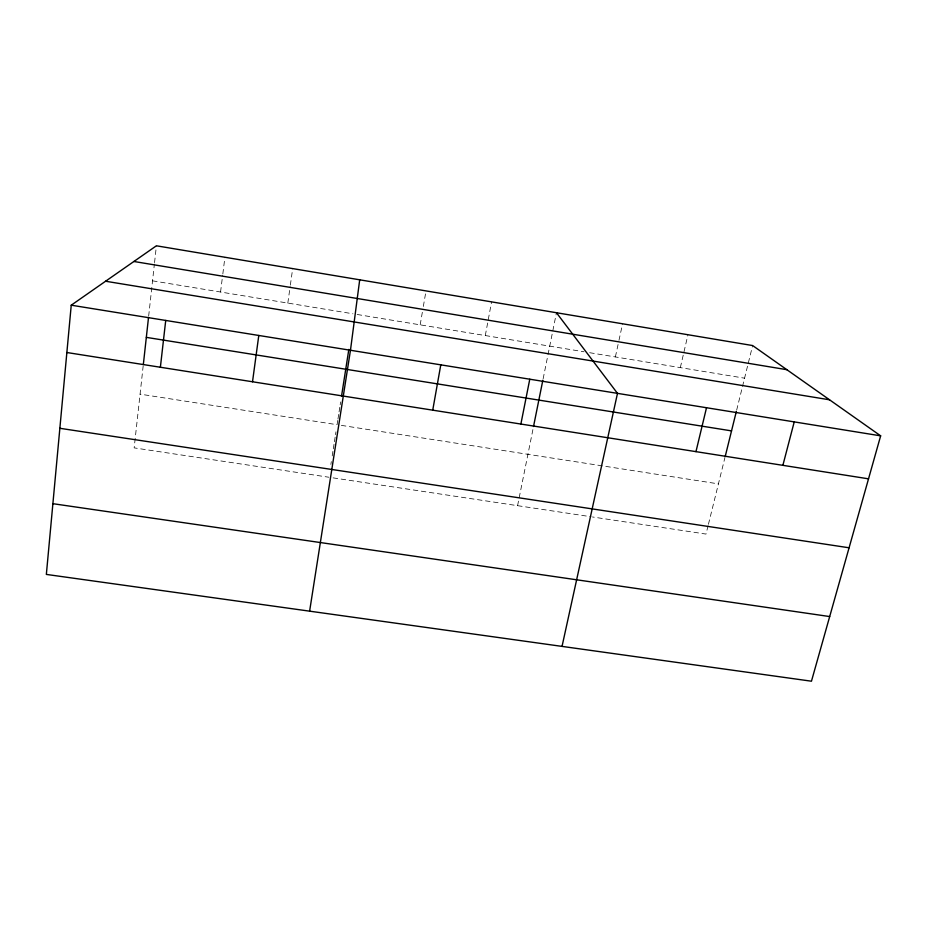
<?xml version="1.0" encoding="UTF-8"?>
<svg xmlns="http://www.w3.org/2000/svg" width="927" height="927" viewBox="0 0 927 927"><rect width="100%" height="100%" fill="white"/><g stroke="black" fill="none" stroke-linecap="round" stroke-linejoin="round"><path stroke-width="0.7" stroke-dasharray="4.63 3.48" d="M143.198 365.759L134.16 447.88L328.876 477.231M148.656 316.177L154.392 264.021M154.554 262.619L156.396 245.794M220.556 292.017L222.654 275.331M222.828 273.94L224.913 257.266M287.822 303.083L290.151 286.524M290.348 285.145L292.677 268.598M330.869 464.45L331.31 461.611M332.202 455.933L333.083 450.255M333.303 448.842L334.195 443.164M334.415 441.739L335.307 436.061M335.528 434.647L335.968 431.808M337.741 420.441L337.08 424.705L140.07 394.149M337.961 419.016L338.853 413.326M339.073 411.901L339.966 406.211M340.186 404.798L340.626 401.947M420.186 324.844L422.364 312.121M423.338 306.455L426.003 290.904M485.296 335.551L491.577 301.878M517.579 505.678L533.245 427.903M543.141 378.795L547.718 356.084M548.008 354.659L556.455 312.723M615.377 356.941L618.668 341.739M618.969 340.36L622.562 323.79M680.325 367.613L687.961 334.728M708.077 525.713L706.015 534.079L592.469 516.965M708.425 524.311L724.984 457.37M736.675 410.082L752.631 345.551M333.106 477.868L591.044 516.745M341.356 425.377L718.425 483.871M152.549 280.835L352.944 313.789M357.162 314.485L583.975 351.773M589.688 352.712L744.566 378.181"/><path stroke-width="1.39" d="M71.24 305.192L46.35 574.416L811.461 681.206L880.65 435.841L752.631 345.551L156.396 245.794L71.24 305.192L880.65 435.841M143.361 364.334L148.505 317.579M160.383 367.254L165.724 320.441M359.699 279.815L350.464 350.267L309.618 611.16M252.515 381.773L258.784 335.47M341.518 396.258L348.83 349.409M432.735 410.163L440.788 364.844M520.881 424.056L529.78 379.201M533.523 426.513L542.851 380.221M562.04 646.386L617.486 393.361L556.455 312.723M695.968 451.634L706.513 407.729M725.331 455.98L736.339 411.461M782.875 465.331L794.23 421.889M52.885 503.685L829.688 616.559M59.861 428.297L849.086 547.787M66.86 352.515L868.529 478.83M146.327 337.37L731.53 430.881M105.585 281.24L829.561 399.804M133.905 261.484L786.884 369.699"/></g></svg>
